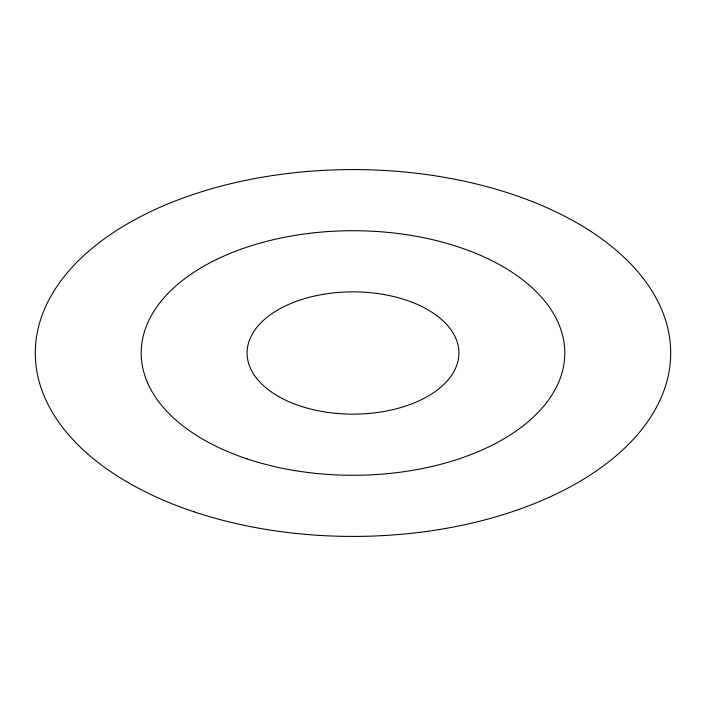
<?xml version="1.0" encoding="UTF-8"?>
<svg xmlns="http://www.w3.org/2000/svg" width="706" height="706" viewBox="0 0 706 706"><rect width="100%" height="100%" fill="white"/><g stroke="black" fill="none" stroke-linecap="round" stroke-linejoin="round"><path stroke-width="1.06" d="M293.643 403.638A105.9 61.14 0 0 0 458.626 357.36A105.9 61.14 0 0 0 306.731 298.003A105.9 61.14 0 0 0 293.643 403.638M247.1 458.9A211.8 122.279 0 0 0 564.8 353A211.8 122.279 0 0 0 247.1 247.1A211.8 122.279 0 0 0 247.1 458.9M194.15 511.85A317.7 183.419 0 0 0 670.7 353A317.7 183.419 0 0 0 194.15 194.15A317.7 183.419 0 0 0 194.15 511.85"/></g></svg>
